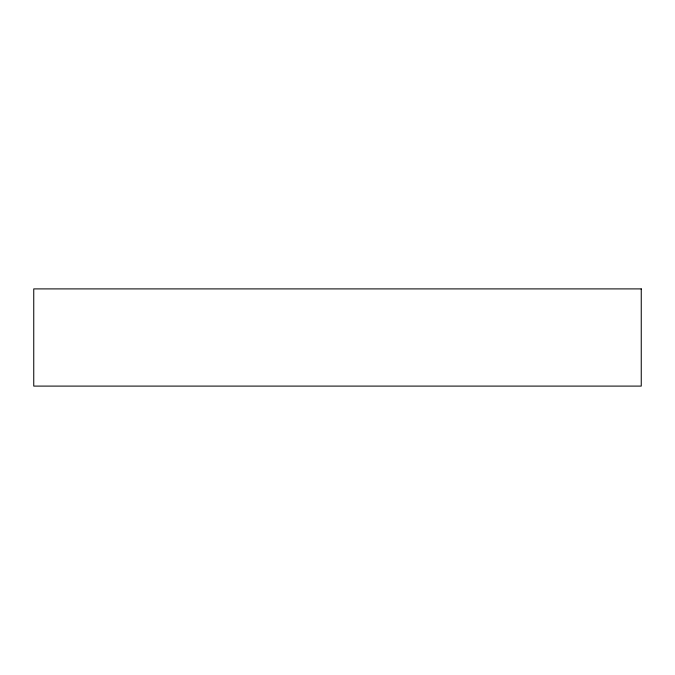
<?xml version="1.0" encoding="UTF-8"?>
<svg xmlns="http://www.w3.org/2000/svg" width="675" height="675" viewBox="0 0 675 675"><rect width="100%" height="100%" fill="white"/><g stroke="black" fill="none" stroke-linecap="round" stroke-linejoin="round"><path stroke-width="1.01" d="M641.25 288.9L33.75 288.9L33.75 386.1L641.25 386.1L641.25 288.9"/></g></svg>
